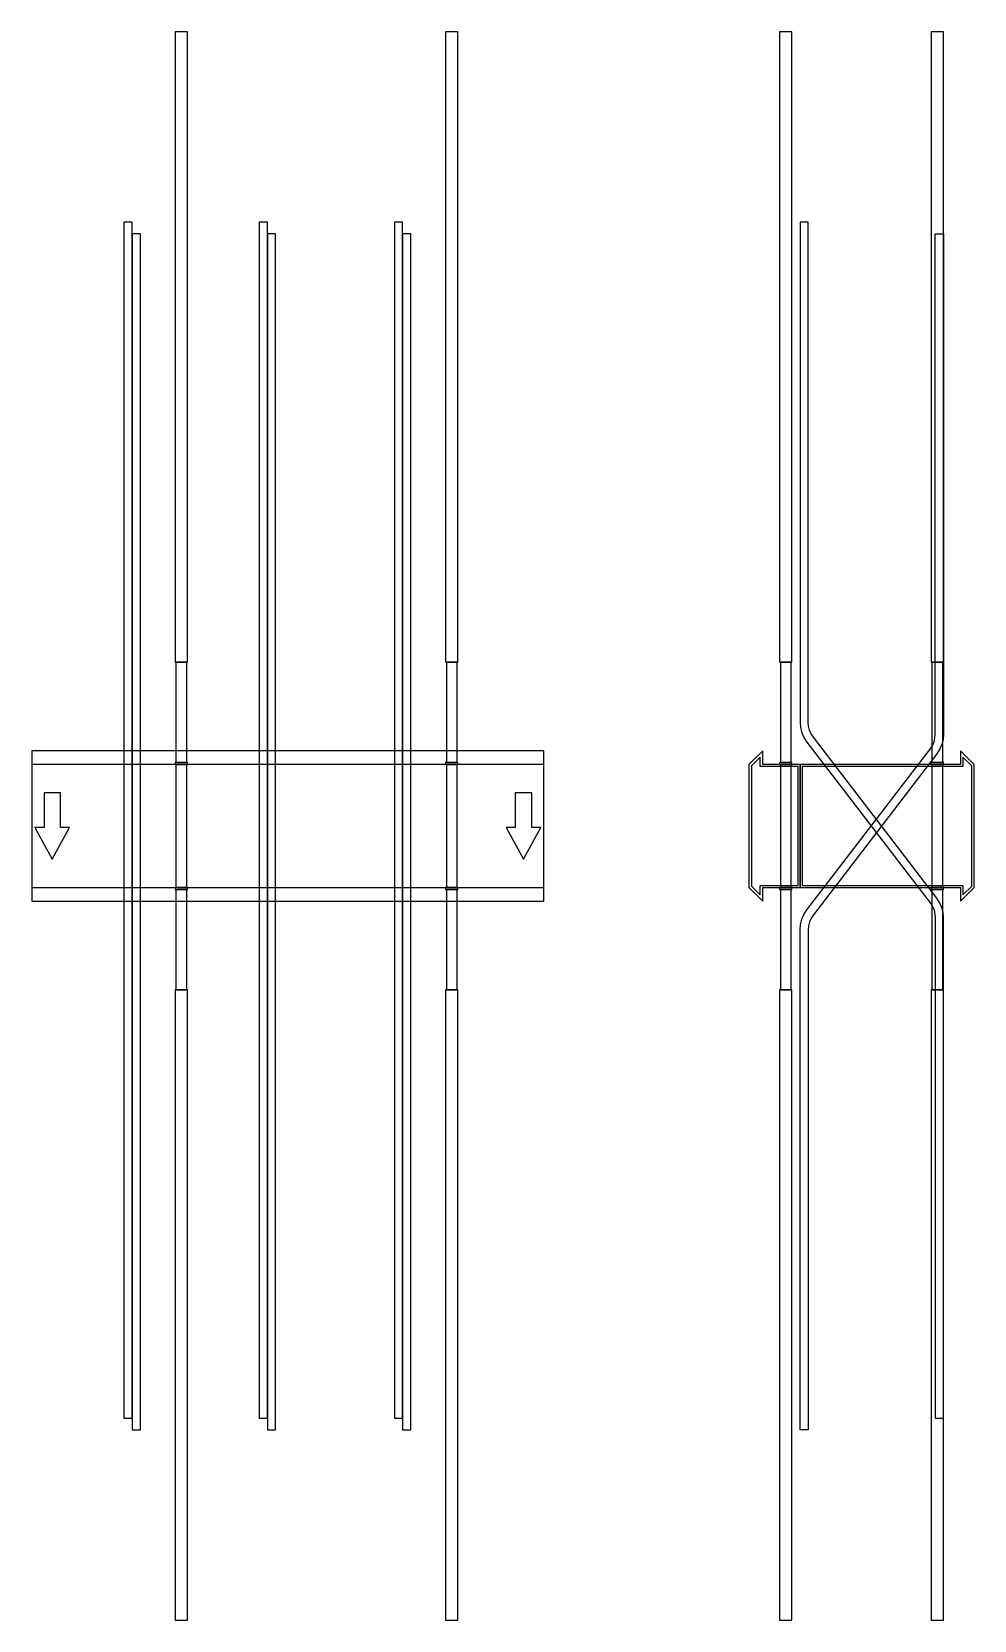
# Model space of a CAD drawing. Extents: x 0 to 920, y -775 to 775.
import ezdxf

# ---------------------------------------------------------------- set-up
doc = ezdxf.new("R2010")
doc.units = 0
doc.layers.add('Halfen', color=7, linetype='CONTINUOUS')

msp = doc.modelspace()

# ---------------------------------------------------------------- linework, layer by layer
at = {"layer": 'Halfen', "color": 7}
for points in [[(152, 160), (152, 775), (140, 775), (140, 160)], [(416, 160), (416, 775), (404, 775), (404, 160)], [(742, 160), (742, 775), (730, 775), (730, 160)], [(890, 160), (890, 775), (878, 775), (878, 160)], [(98, -577.739), (98, 589.296), (90, 589.296), (90, -577.739)], [(230, -577.739), (230, 589.296), (222, 589.296), (222, -577.739)], [(362, -577.739), (362, 589.296), (354, 589.296), (354, -577.739)], [(890, -577.739), (890, -89.739), (889.573, -84.526), (888.302, -79.453), (886.221, -74.654), (883.387, -70.259), (762.96, 86.686), (760.834, 89.983), (759.274, 93.582), (758.321, 97.387), (758, 101.296), (758, 589.296), (750, 589.296), (750, 101.296), (750.427, 96.084), (751.698, 91.01), (753.779, 86.212), (756.613, 81.816), (877.04, -75.129), (879.166, -78.425), (880.726, -82.024), (881.679, -85.829), (882, -89.739), (882, -577.739)], [(106, -589.296), (106, 577.739), (98, 577.739), (98, -589.296)], [(238, -589.296), (238, 577.739), (230, 577.739), (230, -589.296)], [(370, -589.296), (370, 577.739), (362, 577.739), (362, -589.296)], [(750, -589.296), (750, -101.296), (750.427, -96.084), (751.698, -91.01), (753.779, -86.211), (756.613, -81.816), (877.04, 75.129), (879.166, 78.425), (880.726, 82.024), (881.679, 85.83), (882, 89.739), (882, 577.739), (890, 577.739), (890, 89.739), (889.573, 84.526), (888.302, 79.453), (886.221, 74.654), (883.387, 70.259), (762.96, -86.686), (760.834, -89.983), (759.274, -93.582), (758.321, -97.387), (758, -101.296), (758, -589.296)], [(151.25, 62), (151.25, 160), (140.75, 160), (140.75, 62)], [(415.25, 62), (415.25, 160), (404.75, 160), (404.75, 62)], [(741.25, 62), (741.25, 160), (730.75, 160), (730.75, 62)], [(889.25, 62), (889.25, 160), (878.75, 160), (878.75, 62)], [(0, -73.5), (500, -73.5), (500, 73.5), (0, 73.5)], [(152, 60), (152, 62), (140, 62), (140, 60)], [(416, 60), (416, 62), (404, 62), (404, 60)], [(750, -60), (750, 60), (713.5, 60), (713.5, 73.5), (700, 60), (700, -60), (713.5, -73.5), (713.5, -60)], [(748, -58), (748, 58), (711, 58), (711, 67.25), (702.5, 58.75), (702.5, -58.75), (711, -67.25), (711, -58)], [(742, 60), (742, 62), (730, 62), (730, 60)], [(920, -60), (920, 60), (906.5, 73.5), (906.5, 60), (750, 60), (750, -60), (906.5, -60), (906.5, -73.5)], [(917.5, -58.75), (917.5, 58.75), (909, 67.25), (909, 58), (752, 58), (752, -58), (909, -58), (909, -67.25)], [(890, 60), (890, 62), (878, 62), (878, 60)], [(0, -60), (500, -60), (500, 60), (0, 60)], [(151.25, -60), (151.25, 60), (140.75, 60), (140.75, -60)], [(415.25, -60), (415.25, 60), (404.75, 60), (404.75, -60)], [(741.25, -60), (741.25, 60), (730.75, 60), (730.75, -60)], [(889.25, -60), (889.25, 60), (878.75, 60), (878.75, -60)], [(20, -32.5), (37, -1.5), (28, -1.5), (28, 32.5), (12, 32.5), (12, -1.5), (3, -1.5)], [(480, -32.5), (497, -1.5), (488, -1.5), (488, 32.5), (472, 32.5), (472, -1.5), (463, -1.5)], [(152, -62), (152, -60), (140, -60), (140, -62)], [(151.25, -160), (151.25, -62), (140.75, -62), (140.75, -160)], [(416, -62), (416, -60), (404, -60), (404, -62)], [(415.25, -160), (415.25, -62), (404.75, -62), (404.75, -160)], [(742, -62), (742, -60), (730, -60), (730, -62)], [(741.25, -160), (741.25, -62), (730.75, -62), (730.75, -160)], [(890, -62), (890, -60), (878, -60), (878, -62)], [(889.25, -160), (889.25, -62), (878.75, -62), (878.75, -160)], [(152, -775), (152, -160), (140, -160), (140, -775)], [(416, -775), (416, -160), (404, -160), (404, -775)], [(742, -775), (742, -160), (730, -160), (730, -775)], [(890, -775), (890, -160), (878, -160), (878, -775)]]:
    msp.add_lwpolyline(points, close=True, dxfattribs=at)

doc.saveas('drawing.dxf')
